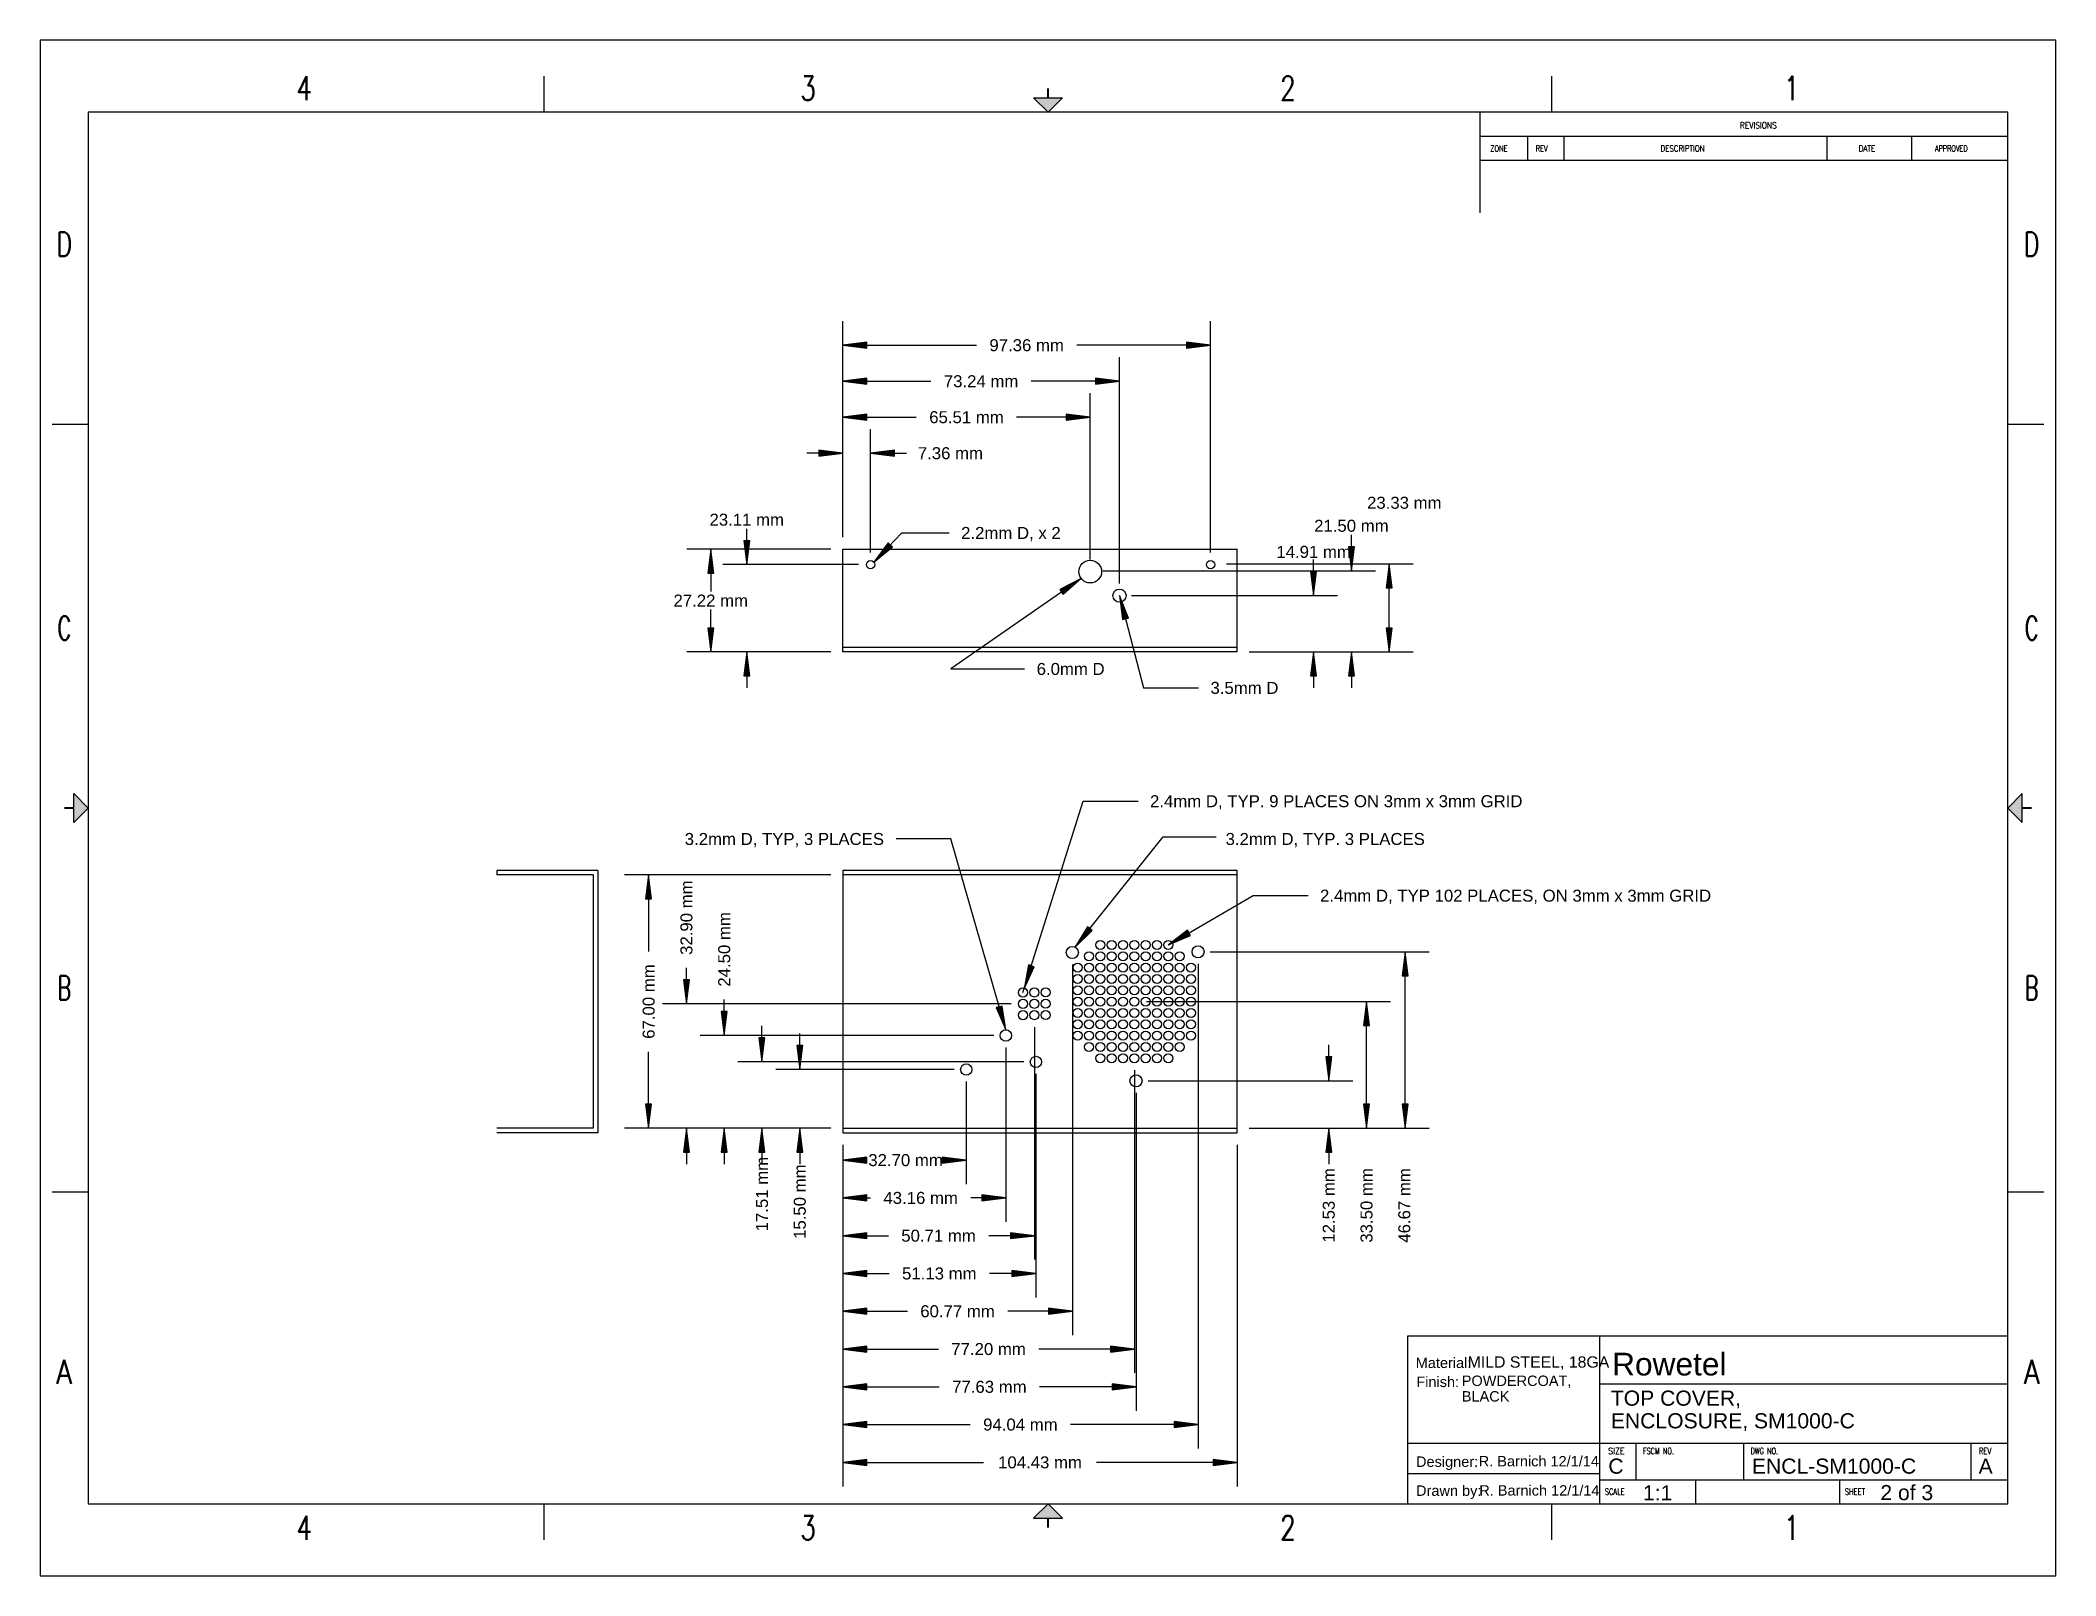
# Model space of a CAD drawing. Extents: x -0.025 to 0.802, y -0.031 to 0.599.
import ezdxf
from ezdxf.enums import TextEntityAlignment as Align

# ---------------------------------------------------------------- set-up
doc = ezdxf.new("R2010")
doc.units = 0
doc.header["$MEASUREMENT"] = 0
doc.linetypes.add('HIDDEN', pattern=[0.375, 0.25, -0.125])
doc.layers.add('ENCL-TOP', color=7, linetype='Continuous')
doc.layers.add('ENCL-TOP-DIM', color=7, linetype='Continuous')
doc.styles.add('ARIAL', font='ARIAL.TTF')
doc.styles.add('ROMANS', font='romans__.ttf')

# ---------------------------------------------------------------- blocks, each defined once
blk = doc.blocks.new('LONGARROW')
at = {"linetype": 'Continuous'}
blk.add_hatch(color=7, dxfattribs=at).paths.add_polyline_path([(0, 0), (0.0787, -0.0098), (0.0787, 0.0098)])
at = {"color": 0, "linetype": 'Continuous'}
blk.add_lwpolyline([(0, 0), (0.0787, -0.0098), (0.0787, 0.0098)], close=True, dxfattribs=at)
blk = doc.blocks.new('ANSI-C')
for points in [[(0.40748, 0.6063), (0.41929, 0.6063), (0.41339, 0.60039)], [(0.01378, 0.30906), (0.01378, 0.32087), (0.01969, 0.31496)], [(0.81299, 0.30906), (0.81299, 0.32087), (0.80709, 0.31496)], [(0.40748, 0.02362), (0.41929, 0.02362), (0.41339, 0.02953)]]:
    blk.add_hatch(color=7).paths.add_polyline_path(points)
for p, q in [((0, 0.62992), (0, 0)), ((0.82677, 0.62992), (0, 0.62992)), ((0.82677, 0), (0.82677, 0.62992)), ((0.20669, 0.60039), (0.20669, 0.61516)), ((0.62008, 0.60039), (0.62008, 0.61516)), ((0.01969, 0.60039), (0.01969, 0.02953)), ((0.80709, 0.60039), (0.01969, 0.60039)), ((0.59055, 0.60039), (0.59055, 0.55916)), ((0.80709, 0.02953), (0.80709, 0.60039)), ((0.59055, 0.59055), (0.80709, 0.59055)), ((0.61024, 0.58071), (0.61024, 0.59055)), ((0.6252, 0.58071), (0.6252, 0.59055)), ((0.73307, 0.58071), (0.73307, 0.59055)), ((0.76772, 0.58071), (0.76772, 0.59055)), ((0.59055, 0.58071), (0.80709, 0.58071)), ((0.00492, 0.47244), (0.01969, 0.47244)), ((0.80709, 0.47244), (0.82185, 0.47244)), ((0.00492, 0.15748), (0.01969, 0.15748)), ((0.80709, 0.15748), (0.82185, 0.15748)), ((0.56102, 0.09843), (0.80709, 0.09843)), ((0.56102, 0.02953), (0.56102, 0.09843)), ((0.63976, 0.02953), (0.63976, 0.09843)), ((0.63976, 0.07874), (0.80709, 0.07874)), ((0.56102, 0.05433), (0.80709, 0.05433)), ((0.65472, 0.03937), (0.65472, 0.05433)), ((0.69882, 0.03937), (0.69882, 0.05433)), ((0.79213, 0.03937), (0.79213, 0.05433)), ((0.56102, 0.04193), (0.63976, 0.04193)), ((0.63976, 0.03937), (0.80709, 0.03937)), ((0.67913, 0.02953), (0.67913, 0.03937)), ((0.73819, 0.02953), (0.73819, 0.03937)), ((0.01969, 0.02953), (0.80709, 0.02953)), ((0.20669, 0.01476), (0.20669, 0.02953)), ((0.62008, 0.01476), (0.62008, 0.02953)), ((0, 0), (0.82677, 0))]:
    blk.add_line(p, q)
for points in [[(0.40748, 0.6063), (0.41929, 0.6063), (0.41339, 0.60039), (0.40748, 0.6063)], [(0.01378, 0.30906), (0.01378, 0.32087), (0.01969, 0.31496), (0.01378, 0.30906)], [(0.81299, 0.30906), (0.81299, 0.32087), (0.80709, 0.31496), (0.81299, 0.30906)], [(0.40748, 0.02362), (0.41929, 0.02362), (0.41339, 0.02953), (0.40748, 0.02362)]]:
    blk.add_lwpolyline(points)
for points in [[(0.41339, 0.61024, 0.000787, 0.000787, 0), (0.41339, 0.6063, 0.000787, 0.000787, 0)], [(0.00984, 0.31496, 0.000787, 0.000787, 0), (0.01378, 0.31496, 0.000787, 0.000787, 0)], [(0.81693, 0.31496, 0.000787, 0.000787, 0), (0.81299, 0.31496, 0.000787, 0.000787, 0)], [(0.41339, 0.01969, 0.000787, 0.000787, 0), (0.41339, 0.02362, 0.000787, 0.000787, 0)]]:
    blk.add_lwpolyline(points, format="xyseb")
at = {"style": 'ROMANS'}
for s, width, p in [('4', 0.765241, (0.10827, 0.61024)), ('3', 0.765241, (0.31496, 0.61024)), ('2', 0.765241, (0.51181, 0.61024)), ('1', 0.765241, (0.7185, 0.61024)), ('D', 0.728213, (0.00984, 0.54626)), ('D', 0.728213, (0.81693, 0.54626)), ('C', 0.618482, (0.00984, 0.38878)), ('C', 0.618482, (0.81693, 0.38878)), ('B', 0.618482, (0.00984, 0.24114)), ('B', 0.618482, (0.81693, 0.24114)), ('A', 0.851872, (0.00984, 0.08366)), ('A', 0.851872, (0.81693, 0.08366)), ('4', 0.765241, (0.10827, 0.01969)), ('3', 0.765241, (0.31496, 0.01969)), ('2', 0.765241, (0.51181, 0.01969)), ('1', 0.765241, (0.7185, 0.01969))]:
    blk.add_text(s, height=0.00984, dxfattribs=dict(at, width=width)).set_placement(p, align=Align.MIDDLE_CENTER)
for s, height, width, p in [('REVISIONS', 0.002559, 0.870113, (0.69725, 0.5938)), ('ZONE', 0.002559, 0.73713, (0.59483, 0.58426)), ('REV', 0.002559, 0.792092, (0.61339, 0.58426)), ('DESCRIPTION', 0.0025591, 0.829118, (0.66465, 0.58426)), ('DATE', 0.002559, 0.828426, (0.74597, 0.58426)), ('APPROVED', 0.002559, 0.760408, (0.77722, 0.58426)), ('SIZE', 0.002559, 0.912105, (0.64322, 0.04984)), ('FSCM NO.', 0.002559, 0.718595, (0.65744, 0.04984)), ('DWG NO.', 0.002559, 0.715441, (0.70161, 0.04984)), ('REV', 0.002559, 0.792092, (0.7953, 0.04984)), ('SCALE', 0.002559, 0.783841, (0.64182, 0.03317)), ('SHEET', 0.002559, 0.789322, (0.74027, 0.03317))]:
    blk.add_text(s, height=height, dxfattribs=dict(at, width=width)).set_placement(p)

msp = doc.modelspace()

# ---------------------------------------------------------------- linework, layer by layer
at = {"layer": 'ENCL-TOP', "linetype": 'Continuous'}
for p, q in [((0.30437, 0.39016), (0.46624, 0.39016)), ((0.30437, 0.34797), (0.30437, 0.39016)), ((0.46624, 0.34797), (0.46624, 0.39016)), ((0.46624, 0.34797), (0.30437, 0.34797)), ((0.20385, 0.25837), (0.16243, 0.25837)), ((0.16243, 0.25837), (0.16243, 0.25648)), ((0.20196, 0.25648), (0.16243, 0.25648)), ((0.20196, 0.25648), (0.20196, 0.15263)), ((0.20385, 0.25837), (0.20385, 0.15074)), ((0.30437, 0.25837), (0.30437, 0.15074)), ((0.46624, 0.25837), (0.30437, 0.25837)), ((0.46624, 0.15074), (0.46624, 0.25837)), ((0.20196, 0.15263), (0.16243, 0.15263)), ((0.20385, 0.15074), (0.16243, 0.15074)), ((0.30437, 0.15074), (0.46624, 0.15074))]:
    msp.add_line(p, q, dxfattribs=at)
at = {"layer": 'ENCL-TOP', "linetype": 'HIDDEN'}
for p, q in [((0.46624, 0.34986), (0.30437, 0.34986)), ((0.46624, 0.25648), (0.30437, 0.25648)), ((0.30437, 0.15263), (0.46624, 0.15263))]:
    msp.add_line(p, q, dxfattribs=at)
at = {"layer": 'ENCL-TOP', "linetype": 'Continuous'}
for centre, radius in [((0.31578, 0.3838), 0.00171), ((0.40592, 0.38094), 0.00465), ((0.45528, 0.3838), 0.00171), ((0.4179, 0.37109), 0.00271), ((0.39857, 0.22466), 0.00248), ((0.40543, 0.22315), 0.00186), ((0.41008, 0.2278), 0.00186), ((0.41008, 0.22315), 0.00186), ((0.41473, 0.2278), 0.00186), ((0.41473, 0.22315), 0.00186), ((0.41938, 0.2278), 0.00186), ((0.41938, 0.22315), 0.00186), ((0.42403, 0.2278), 0.00186), ((0.42403, 0.22315), 0.00186), ((0.42868, 0.2278), 0.00186), ((0.42868, 0.22315), 0.00186), ((0.43333, 0.2278), 0.00186), ((0.43333, 0.22315), 0.00186), ((0.43798, 0.2278), 0.00186), ((0.43798, 0.22315), 0.00186), ((0.44263, 0.22315), 0.00186), ((0.40078, 0.2185), 0.00186), ((0.40078, 0.21385), 0.00186), ((0.40543, 0.2185), 0.00186), ((0.40543, 0.21385), 0.00186), ((0.41008, 0.2185), 0.00186), ((0.41008, 0.21385), 0.00186), ((0.41473, 0.2185), 0.00186), ((0.41473, 0.21385), 0.00186), ((0.41938, 0.2185), 0.00186), ((0.41938, 0.21385), 0.00186), ((0.42403, 0.2185), 0.00186), ((0.42403, 0.21385), 0.00186), ((0.42868, 0.2185), 0.00186), ((0.42868, 0.21385), 0.00186), ((0.43333, 0.2185), 0.00186), ((0.43333, 0.21385), 0.00186), ((0.43798, 0.2185), 0.00186), ((0.43798, 0.21385), 0.00186), ((0.44263, 0.2185), 0.00186), ((0.44263, 0.21385), 0.00186), ((0.44728, 0.2185), 0.00186), ((0.44728, 0.21385), 0.00186), ((0.37833, 0.20827), 0.00186), ((0.38298, 0.20828), 0.00186), ((0.38763, 0.20829), 0.00186), ((0.40078, 0.2092), 0.00186), ((0.40543, 0.2092), 0.00186), ((0.41008, 0.2092), 0.00186), ((0.41473, 0.2092), 0.00186), ((0.41938, 0.2092), 0.00186), ((0.42403, 0.2092), 0.00186), ((0.42868, 0.2092), 0.00186), ((0.43333, 0.2092), 0.00186), ((0.43798, 0.2092), 0.00186), ((0.44263, 0.2092), 0.00186), ((0.44728, 0.2092), 0.00186), ((0.37833, 0.20362), 0.00186), ((0.37833, 0.19897), 0.00186), ((0.38298, 0.20363), 0.00186), ((0.38298, 0.19898), 0.00186), ((0.38763, 0.20364), 0.00186), ((0.38763, 0.19899), 0.00186), ((0.40078, 0.20455), 0.00186), ((0.40078, 0.1999), 0.00186), ((0.40543, 0.20455), 0.00186), ((0.40543, 0.1999), 0.00186), ((0.41008, 0.20455), 0.00186), ((0.41008, 0.1999), 0.00186), ((0.41473, 0.20455), 0.00186), ((0.41473, 0.1999), 0.00186), ((0.41938, 0.20455), 0.00186), ((0.41938, 0.1999), 0.00186), ((0.42403, 0.20455), 0.00186), ((0.42403, 0.1999), 0.00186), ((0.42868, 0.20455), 0.00186), ((0.42868, 0.1999), 0.00186), ((0.43333, 0.20455), 0.00186), ((0.43333, 0.1999), 0.00186), ((0.43798, 0.20455), 0.00186), ((0.43798, 0.1999), 0.00186), ((0.44263, 0.20455), 0.00186), ((0.44263, 0.1999), 0.00186), ((0.44728, 0.20455), 0.00186), ((0.44728, 0.1999), 0.00186), ((0.37128, 0.1906), 0.00233), ((0.40078, 0.19525), 0.00186), ((0.40078, 0.1906), 0.00186), ((0.40543, 0.19525), 0.00186), ((0.40543, 0.1906), 0.00186), ((0.41008, 0.19525), 0.00186), ((0.41008, 0.1906), 0.00186), ((0.41473, 0.19525), 0.00186), ((0.41473, 0.1906), 0.00186), ((0.41938, 0.19525), 0.00186), ((0.41938, 0.1906), 0.00186), ((0.42403, 0.19525), 0.00186), ((0.42403, 0.1906), 0.00186), ((0.42868, 0.19525), 0.00186), ((0.42868, 0.1906), 0.00186), ((0.43333, 0.19525), 0.00186), ((0.43333, 0.1906), 0.00186), ((0.43798, 0.19525), 0.00186), ((0.43798, 0.1906), 0.00186), ((0.44263, 0.19525), 0.00186), ((0.44263, 0.1906), 0.00186), ((0.44728, 0.19525), 0.00186), ((0.44728, 0.1906), 0.00186), ((0.38363, 0.17977), 0.00233), ((0.40543, 0.18595), 0.00186), ((0.41008, 0.18595), 0.00186), ((0.41008, 0.1813), 0.00186), ((0.41473, 0.18595), 0.00186), ((0.41473, 0.1813), 0.00186), ((0.41938, 0.18595), 0.00186), ((0.41938, 0.1813), 0.00186), ((0.42403, 0.18595), 0.00186), ((0.42403, 0.1813), 0.00186), ((0.42868, 0.18595), 0.00186), ((0.42868, 0.1813), 0.00186), ((0.43333, 0.18595), 0.00186), ((0.43333, 0.1813), 0.00186), ((0.43798, 0.18595), 0.00186), ((0.43798, 0.1813), 0.00186), ((0.44263, 0.18595), 0.00186), ((0.35506, 0.17665), 0.00233), ((0.4247, 0.17205), 0.00248)]:
    msp.add_circle(centre, radius, dxfattribs=at)
at = {"layer": 'ENCL-TOP-DIM', "linetype": 'Continuous'}
for p, q in [((0.30437, 0.39509), (0.30437, 0.48367)), ((0.45528, 0.38872), (0.45528, 0.48367)), ((0.30437, 0.47383), (0.35924, 0.47383)), ((0.45528, 0.47383), (0.40041, 0.47383)), ((0.4179, 0.37601), (0.4179, 0.4689)), ((0.30437, 0.45906), (0.34056, 0.45906)), ((0.4179, 0.45906), (0.38172, 0.45906)), ((0.40592, 0.38586), (0.40592, 0.45414)), ((0.30437, 0.4443), (0.33457, 0.4443)), ((0.31578, 0.38872), (0.31578, 0.43938)), ((0.40592, 0.4443), (0.37573, 0.4443)), ((0.30437, 0.42953), (0.28961, 0.42953)), ((0.31578, 0.42953), (0.33054, 0.42953)), ((0.265, 0.3838), (0.265, 0.39856)), ((0.29945, 0.39016), (0.2404, 0.39016)), ((0.25024, 0.39016), (0.25024, 0.37276)), ((0.51305, 0.3813), (0.51305, 0.39606)), ((0.31086, 0.3838), (0.25516, 0.3838)), ((0.41102, 0.3813), (0.52289, 0.3813)), ((0.46187, 0.38414), (0.53839, 0.38414)), ((0.49755, 0.37109), (0.49755, 0.38585)), ((0.52855, 0.34797), (0.52855, 0.38414)), ((0.25024, 0.34797), (0.25024, 0.36538)), ((0.42282, 0.37109), (0.50739, 0.37109)), ((0.29945, 0.34797), (0.2404, 0.34797)), ((0.265, 0.34797), (0.265, 0.33321)), ((0.47116, 0.34797), (0.53839, 0.34797)), ((0.49755, 0.34797), (0.49755, 0.33321)), ((0.51305, 0.34797), (0.51305, 0.33321)), ((0.29945, 0.25648), (0.21491, 0.25648)), ((0.22475, 0.25648), (0.22475, 0.22514)), ((0.45507, 0.22496), (0.54498, 0.22496)), ((0.53514, 0.15263), (0.53514, 0.22496)), ((0.24025, 0.20362), (0.24025, 0.21839)), ((0.39857, 0.21973), (0.39857, 0.06766)), ((0.45014, 0.22004), (0.45014, 0.02116)), ((0.37341, 0.20362), (0.23041, 0.20362)), ((0.25575, 0.1906), (0.25575, 0.20537)), ((0.42895, 0.20455), (0.52909, 0.20455)), ((0.51925, 0.15263), (0.51925, 0.20455)), ((0.36636, 0.1906), (0.24591, 0.1906)), ((0.27125, 0.17977), (0.27125, 0.19454)), ((0.28675, 0.17665), (0.28675, 0.19142)), ((0.38298, 0.19406), (0.38298, 0.09866)), ((0.22475, 0.15263), (0.22475, 0.18397)), ((0.37128, 0.18568), (0.37128, 0.11416)), ((0.50375, 0.17205), (0.50375, 0.18681)), ((0.37871, 0.17977), (0.26141, 0.17977)), ((0.35014, 0.17665), (0.27691, 0.17665)), ((0.38363, 0.17485), (0.38363, 0.08316)), ((0.42403, 0.17638), (0.42403, 0.05216)), ((0.35506, 0.17173), (0.35506, 0.12966)), ((0.4247, 0.16713), (0.4247, 0.03666)), ((0.42962, 0.17205), (0.51359, 0.17205)), ((0.29945, 0.15263), (0.21491, 0.15263)), ((0.24025, 0.15263), (0.24025, 0.13787)), ((0.25575, 0.15263), (0.25575, 0.13787)), ((0.27125, 0.15263), (0.27125, 0.13787)), ((0.28675, 0.15263), (0.28675, 0.13787)), ((0.47116, 0.15263), (0.54498, 0.15263)), ((0.50375, 0.15263), (0.50375, 0.13787)), ((0.30437, 0.14582), (0.30437, 0.00566)), ((0.46624, 0.14582), (0.46624, 0.00566)), ((0.30437, 0.1395), (0.30957, 0.1395)), ((0.35506, 0.1395), (0.35073, 0.1395)), ((0.30437, 0.124), (0.31577, 0.124)), ((0.37128, 0.124), (0.35693, 0.124)), ((0.30437, 0.1085), (0.3231, 0.1085)), ((0.38298, 0.1085), (0.36426, 0.1085)), ((0.30437, 0.093), (0.32342, 0.093)), ((0.38363, 0.093), (0.36458, 0.093)), ((0.30437, 0.0775), (0.33089, 0.0775)), ((0.39857, 0.0775), (0.37206, 0.0775)), ((0.30437, 0.062), (0.34362, 0.062)), ((0.42403, 0.062), (0.38478, 0.062)), ((0.30437, 0.0465), (0.34396, 0.0465)), ((0.4247, 0.0465), (0.38512, 0.0465)), ((0.30437, 0.031), (0.35668, 0.031)), ((0.45014, 0.031), (0.39784, 0.031)), ((0.30437, 0.0155), (0.36215, 0.0155)), ((0.46624, 0.0155), (0.40846, 0.0155))]:
    msp.add_line(p, q, dxfattribs=at)
for points in [[(0.31715, 0.3848), (0.3286, 0.3968), (0.33325, 0.3968), (0.34801, 0.3968)], [(0.40218, 0.37818), (0.34875, 0.341), (0.36425, 0.341), (0.37901, 0.341)], [(0.4179, 0.37109), (0.4278, 0.33325), (0.43555, 0.33325), (0.45031, 0.33325)], [(0.37833, 0.20827), (0.403, 0.28675), (0.41075, 0.28675), (0.42551, 0.28675)], [(0.37128, 0.19293), (0.34875, 0.27125), (0.341, 0.27125), (0.32624, 0.27125)], [(0.39967, 0.22694), (0.43582, 0.27211), (0.44227, 0.27211), (0.45762, 0.27211)], [(0.43798, 0.2278), (0.47275, 0.248), (0.4805, 0.248), (0.49526, 0.248)]]:
    msp.add_lwpolyline(points, dxfattribs=at)
msp.add_circle((0.45014, 0.22496), 0.00248, dxfattribs=at)

# ---------------------------------------------------------------- block references
at = {"layer": 'ENCL-TOP', "linetype": 'Continuous'}
msp.add_blockref('ANSI-C', (-0.0248, -0.031), dxfattribs=at)
at = {"layer": 'ENCL-TOP-DIM', "linetype": 'Continuous', "xscale": 0.125, "yscale": 0.125}
for p in [(0.30437, 0.47383), (0.30437, 0.45906), (0.30437, 0.4443), (0.31578, 0.42953), (0.30437, 0.1395), (0.30437, 0.124), (0.30437, 0.1085), (0.30437, 0.093), (0.30437, 0.0775), (0.30437, 0.062), (0.30437, 0.0465), (0.30437, 0.031), (0.30437, 0.0155)]:
    msp.add_blockref('LONGARROW', p, dxfattribs=at)
for p, rotation in [((0.45528, 0.47383), 180), ((0.4179, 0.45906), 180), ((0.40592, 0.4443), 180), ((0.30437, 0.42953), 180), ((0.25024, 0.39016), 270.0000000000001), ((0.265, 0.3838), 90.00000000000006), ((0.31715, 0.3848), 46.34633310025721), ((0.51305, 0.3813), 90.00000000000006), ((0.49755, 0.37109), 90.00000000000006), ((0.52855, 0.38414), 270.0000000000001), ((0.40218, 0.37818), 214.8309034929484), ((0.4179, 0.37109), 284.6618473914679), ((0.25024, 0.34797), 90.00000000000006), ((0.52855, 0.34797), 90.00000000000006), ((0.265, 0.34797), 270.0000000000001), ((0.49755, 0.34797), 270.0000000000001), ((0.51305, 0.34797), 270.0000000000001), ((0.22475, 0.25648), 270.0000000000001), ((0.39964, 0.22677), 51.32906566073093), ((0.43798, 0.2278), 30.14929223140873), ((0.53514, 0.22496), 270.0000000000001), ((0.37875, 0.20983), 72.54915250212134), ((0.24025, 0.20362), 90.00000000000006), ((0.25575, 0.1906), 90.00000000000006), ((0.37128, 0.19293), 106.0473505986131), ((0.51925, 0.20455), 270.0000000000001), ((0.27125, 0.17977), 90.00000000000006), ((0.28675, 0.17665), 90.00000000000006), ((0.50375, 0.17205), 90.00000000000006), ((0.22475, 0.15263), 90.00000000000006), ((0.51925, 0.15263), 90.00000000000006), ((0.53514, 0.15263), 90.00000000000006), ((0.24025, 0.15263), 270.0000000000001), ((0.25575, 0.15263), 270.0000000000001), ((0.27125, 0.15263), 270.0000000000001), ((0.28675, 0.15263), 270.0000000000001), ((0.50375, 0.15263), 270.0000000000001), ((0.35506, 0.1395), 180), ((0.37128, 0.124), 180), ((0.38298, 0.1085), 180), ((0.38363, 0.093), 180), ((0.39857, 0.0775), 180), ((0.42403, 0.062), 180), ((0.4247, 0.0465), 180), ((0.45014, 0.031), 180), ((0.46624, 0.0155), 180)]:
    msp.add_blockref('LONGARROW', p, dxfattribs=dict(at, rotation=rotation))

# ---------------------------------------------------------------- texts
at = {"layer": 'ENCL-TOP', "linetype": 'Continuous', "style": 'ARIAL'}
for s, height, p in [('Material:', 0.004263, (0.53945, 0.0542)), ('MILD STEEL, 18GA', 0.00465, (0.56073, 0.05435)), ('Rowetel', 0.0093, (0.62, 0.05115)), ('Finish:', 0.004263, (0.53969, 0.0464)), ('POWDERCOAT,', 0.0042625, (0.55833, 0.04684)), ('BLACK', 0.004263, (0.55833, 0.04045)), ('TOP COVER,', 0.0062, (0.61948, 0.03875)), ('ENCLOSURE, SM1000-C', 0.0062, (0.61948, 0.02945)), ('Designer:', 0.004263, (0.53957, 0.01365)), ('R. Barnich 12/1/14', 0.0042625, (0.56528, 0.01385)), ('C', 0.0062, (0.61845, 0.01085)), ('ENCL-SM1000-C', 0.0062, (0.67735, 0.01085)), ('A', 0.0062, (0.77035, 0.01085)), ('Drawn by:', 0.004263, (0.53958, 0.00176)), ('R. Barnich 12/1/14', 0.0042625, (0.56552, 0.00186)), ('1:1', 0.0062, (0.63264, -0.00011)), ('2 of 3', 0.0062, (0.73005, 0))]:
    msp.add_text(s, height=height, dxfattribs=at).set_placement(p)
at = {"layer": 'ENCL-TOP-DIM', "linetype": 'Continuous', "style": 'ARIAL'}
for s, p in [('97.36 mm', (0.37983, 0.47383)), ('73.24 mm', (0.36114, 0.45906)), ('65.51 mm', (0.35515, 0.4443)), ('7.36 mm', (0.34855, 0.42953)), ('23.33 mm', (0.53475, 0.4092)), ('23.11 mm', (0.265, 0.40225)), ('21.50 mm', (0.51305, 0.39976)), ('14.91 mm', (0.49755, 0.38905)), ('27.22 mm', (0.25024, 0.36907)), ('32.70 mm', (0.33015, 0.1395)), ('43.16 mm', (0.33635, 0.124)), ('50.71 mm', (0.34368, 0.1085)), ('51.13 mm', (0.344, 0.093)), ('60.77 mm', (0.35147, 0.0775)), ('77.20 mm', (0.3642, 0.062)), ('77.63 mm', (0.36454, 0.0465)), ('94.04 mm', (0.37726, 0.031)), ('104.43 mm', (0.38531, 0.0155))]:
    msp.add_text(s, height=0.004921, dxfattribs=at).set_placement(p, align=Align.MIDDLE_CENTER)
for s, height, p in [('2.2mm D, x 2', 0.0049213, (0.35294, 0.3968)), ('6.0mm D', 0.004921, (0.38394, 0.341)), ('3.5mm D', 0.004921, (0.45524, 0.33325)), ('2.4mm D, TYP. 9 PLACES ON 3mm x 3mm GRID', 0.0049213, (0.43044, 0.28675)), ('3.2mm D, TYP. 3 PLACES', 0.0049213, (0.46144, 0.27125)), ('2.4mm D, TYP 102 PLACES, ON 3mm x 3mm GRID', 0.0049213, (0.50019, 0.248))]:
    msp.add_text(s, height=height, dxfattribs=at).set_placement(p, align=Align.MIDDLE_LEFT)
msp.add_text('3.2mm D, TYP, 3 PLACES', height=0.0049213, dxfattribs=at).set_placement((0.32132, 0.27125), align=Align.MIDDLE_RIGHT)
for s, p in [('32.90 mm', (0.24025, 0.23897)), ('24.50 mm', (0.25575, 0.22595)), ('67.00 mm', (0.22475, 0.20455)), ('17.51 mm', (0.27125, 0.12555)), ('15.50 mm', (0.28675, 0.12245)), ('12.53 mm', (0.50375, 0.1209)), ('33.50 mm', (0.51925, 0.1209)), ('46.67 mm', (0.53475, 0.1209))]:
    msp.add_text(s, height=0.004921, rotation=90, dxfattribs=at).set_placement(p, align=Align.MIDDLE_CENTER)

doc.saveas('drawing.dxf')
